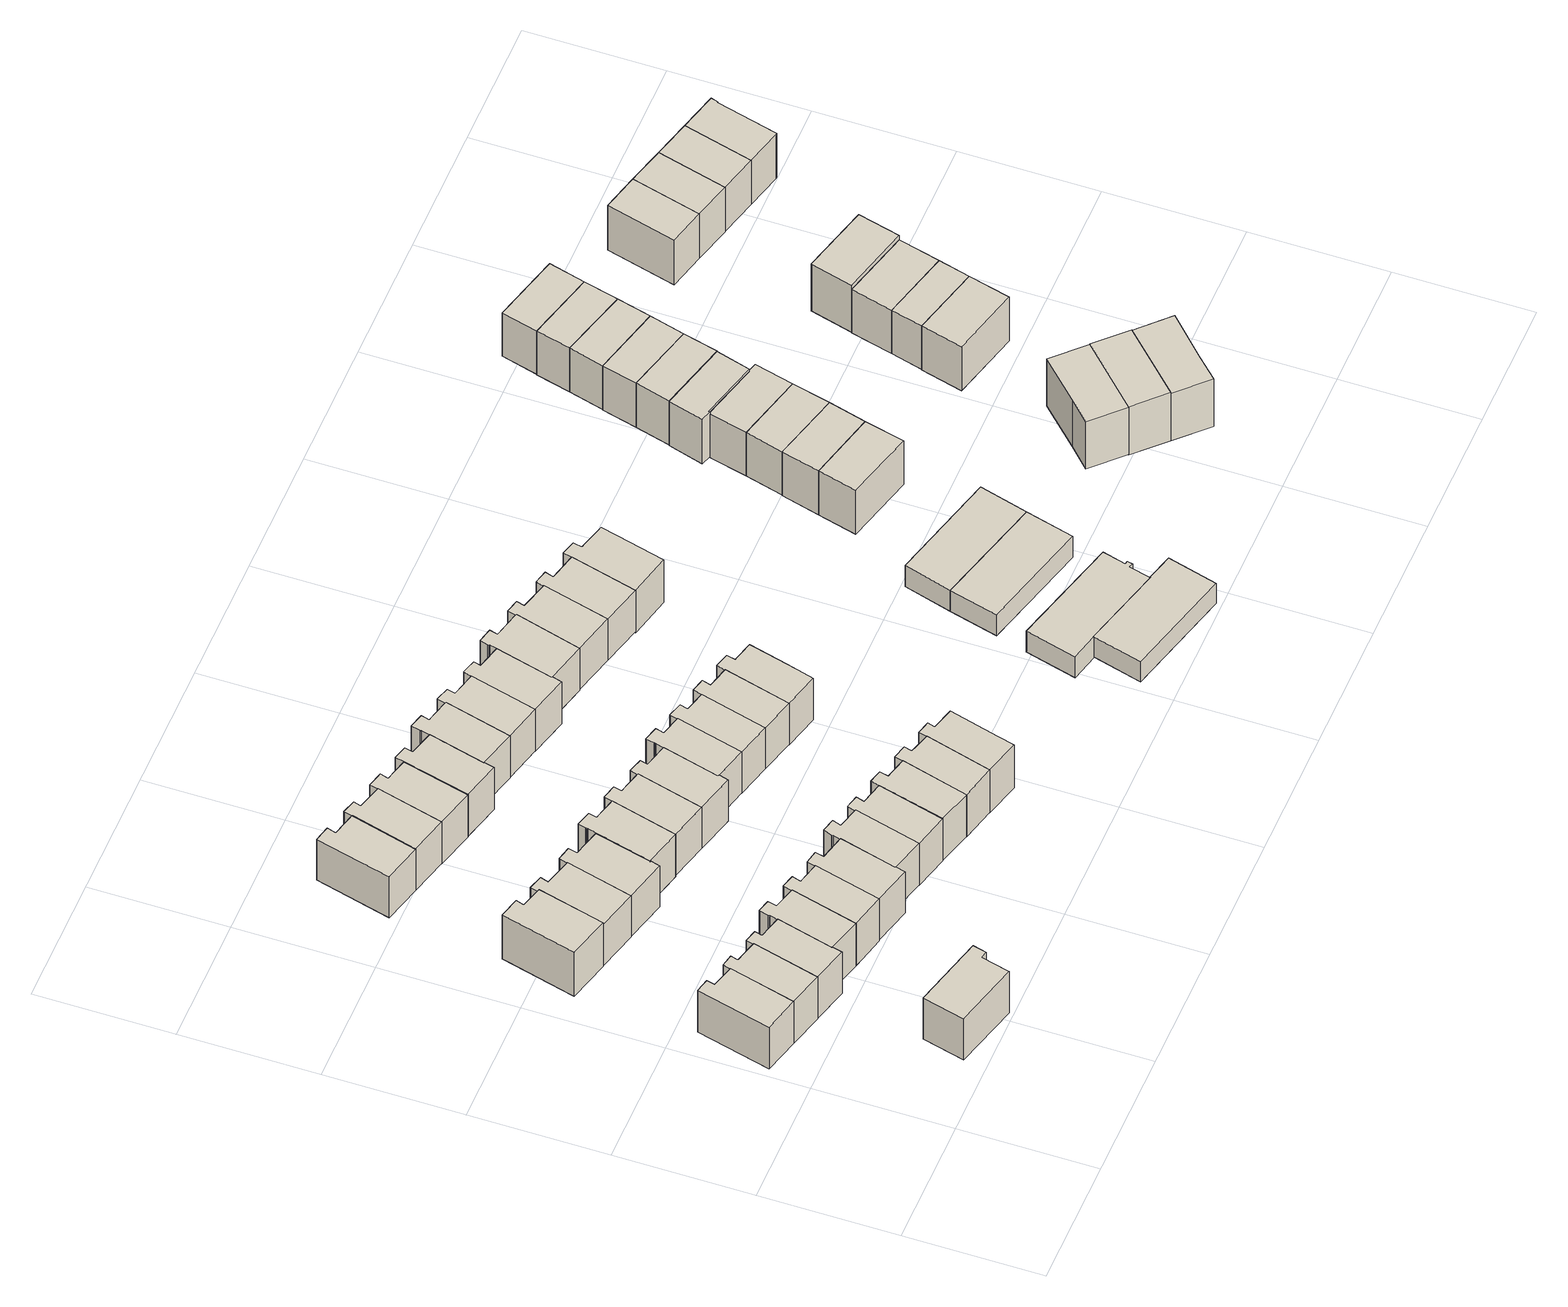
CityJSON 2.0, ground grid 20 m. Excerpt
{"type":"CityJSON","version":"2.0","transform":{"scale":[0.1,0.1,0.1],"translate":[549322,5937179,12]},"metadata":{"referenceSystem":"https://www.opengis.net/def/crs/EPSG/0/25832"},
"CityObjects":{
"building1":{"type":"Building","attributes":{"Gemeindeschluessel":"02200227","Geometrietyp2DReferenz":"3000","BezugspunktDach":"2000","function":"31001_1010","measuredHeight":11.08,"storeysAboveGround":2},"address":[{"country":"Germany","locality":"Hamburg","thoroughfareNumber":"31","thoroughfareName":"Bellerbek","postcode":"22559"}],"geometry":[{"type":"Solid","lod":"1","boundaries":[[[[0,1,2,3,4,5,6]],[[7,8,9,10,11,12,13]],[[5,7,13,6]],[[4,8,7,5]],[[3,9,8,4]],[[2,10,9,3]],[[1,11,10,2]],[[0,12,11,1]],[[6,13,12,0]]]]}]},
"building2":{"type":"Building","attributes":{"Gemeindeschluessel":"02200227","Geometrietyp2DReferenz":"3000","BezugspunktDach":"2000","function":"31001_1010","measuredHeight":11.08,"storeysAboveGround":2},"address":[{"country":"Germany","locality":"Hamburg","thoroughfareNumber":"29","thoroughfareName":"Bellerbek","postcode":"22559"}],"geometry":[{"type":"Solid","lod":"1","boundaries":[[[[6,5,4,14,15,16,17,18,19]],[[20,21,22,23,24,8,7,13,25]],[[18,20,25,19]],[[17,21,20,18]],[[16,22,21,17]],[[15,23,22,16]],[[14,24,23,15]],[[4,8,24,14]],[[5,7,8,4]],[[6,13,7,5]],[[19,25,13,6]]]]}]},
"building3":{"type":"Building","attributes":{"Gemeindeschluessel":"02200227","Geometrietyp2DReferenz":"3000","BezugspunktDach":"2000","function":"31001_1010","measuredHeight":10.97,"storeysAboveGround":2},"address":[{"country":"Germany","locality":"Hamburg","thoroughfareNumber":"66","thoroughfareName":"Hasenwinkel","postcode":"22559"}],"geometry":[{"type":"Solid","lod":"1","boundaries":[[[[26,27,28,29,30,31,32]],[[33,34,35,36,37,38,39]],[[31,33,39,32]],[[30,34,33,31]],[[29,35,34,30]],[[28,36,35,29]],[[27,37,36,28]],[[26,38,37,27]],[[32,39,38,26]]]]}]},
"building4":{"type":"Building","attributes":{"Gemeindeschluessel":"02200227","Geometrietyp2DReferenz":"3000","BezugspunktDach":"2000","function":"31001_1010","measuredHeight":11.04,"storeysAboveGround":2},"address":[{"country":"Germany","locality":"Hamburg","thoroughfareNumber":"27","thoroughfareName":"Bellerbek","postcode":"22559"}],"geometry":[{"type":"Solid","lod":"1","boundaries":[[[[40,41,42,43,44,45,46,47,48,49]],[[50,51,52,53,21,20,25,54,55,56]],[[48,50,56,49]],[[47,51,50,48]],[[46,52,51,47]],[[45,53,52,46]],[[44,21,53,45]],[[43,20,21,44]],[[42,25,20,43]],[[41,54,25,42]],[[40,55,54,41]],[[49,56,55,40]]]]}]},
"building5":{"type":"Building","attributes":{"Gemeindeschluessel":"02200227","Geometrietyp2DReferenz":"3000","BezugspunktDach":"2000","function":"31001_1010","measuredHeight":11.17,"storeysAboveGround":2},"address":[{"country":"Germany","locality":"Hamburg","thoroughfareNumber":"51","thoroughfareName":"Bellerbek","postcode":"22559"}],"geometry":[{"type":"Solid","lod":"1","boundaries":[[[[57,58,59,60,61,62]],[[63,64,65,66,67,68]],[[61,63,68,62]],[[60,64,63,61]],[[59,65,64,60]],[[58,66,65,59]],[[57,67,66,58]],[[62,68,67,57]]]]}]},
"building6":{"type":"Building","attributes":{"Gemeindeschluessel":"02200227","Geometrietyp2DReferenz":"3000","BezugspunktDach":"2000","function":"31001_1010","measuredHeight":11.24,"storeysAboveGround":2},"address":[{"country":"Germany","locality":"Hamburg","thoroughfareNumber":"25","thoroughfareName":"Bellerbek","postcode":"22559"}],"geometry":[{"type":"Solid","lod":"1","boundaries":[[[[69,70,71,72,73,74,75,76,77,78,79]],[[80,81,82,83,84,85,86,87,88,89,90]],[[78,80,90,79]],[[77,81,80,78]],[[76,82,81,77]],[[75,83,82,76]],[[74,84,83,75]],[[73,85,84,74]],[[72,86,85,73]],[[71,87,86,72]],[[70,88,87,71]],[[69,89,88,70]],[[79,90,89,69]]]]}]},
"building7":{"type":"Building","attributes":{"Gemeindeschluessel":"02200227","Geometrietyp2DReferenz":"3000","BezugspunktDach":"2000","function":"31001_1010","measuredHeight":11.1,"storeysAboveGround":2},"address":[{"country":"Germany","locality":"Hamburg","thoroughfareNumber":"49","thoroughfareName":"Bellerbek","postcode":"22559"}],"geometry":[{"type":"Solid","lod":"1","boundaries":[[[[91,92,93,94,95,96,97,98]],[[99,100,101,102,103,104,105,106]],[[97,99,106,98]],[[96,100,99,97]],[[95,101,100,96]],[[94,102,101,95]],[[93,103,102,94]],[[92,104,103,93]],[[91,105,104,92]],[[98,106,105,91]]]]}]},
"building8":{"type":"Building","attributes":{"Gemeindeschluessel":"02200227","Geometrietyp2DReferenz":"3000","BezugspunktDach":"2000","function":"31001_1010","measuredHeight":11.25,"storeysAboveGround":2},"address":[{"country":"Germany","locality":"Hamburg","thoroughfareNumber":"23","thoroughfareName":"Bellerbek","postcode":"22559"}],"geometry":[{"type":"Solid","lod":"1","boundaries":[[[[79,78,77,107,108,109,110,111,112]],[[113,114,115,116,117,81,80,90,118]],[[111,113,118,112]],[[110,114,113,111]],[[109,115,114,110]],[[108,116,115,109]],[[107,117,116,108]],[[77,81,117,107]],[[78,80,81,77]],[[79,90,80,78]],[[112,118,90,79]]]]}]},
"building9":{"type":"Building","attributes":{"Gemeindeschluessel":"02200227","Geometrietyp2DReferenz":"3000","BezugspunktDach":"2000","function":"31001_1010","measuredHeight":11.06,"storeysAboveGround":2},"address":[{"country":"Germany","locality":"Hamburg","thoroughfareNumber":"47","thoroughfareName":"Bellerbek","postcode":"22559"}],"geometry":[{"type":"Solid","lod":"1","boundaries":[[[[119,120,121,122,123,124,125,126,127,128]],[[129,130,131,132,100,99,106,133,134,135]],[[127,129,135,128]],[[126,130,129,127]],[[125,131,130,126]],[[124,132,131,125]],[[123,100,132,124]],[[122,99,100,123]],[[121,106,99,122]],[[120,133,106,121]],[[119,134,133,120]],[[128,135,134,119]]]]}]},
"building10":{"type":"Building","attributes":{"Gemeindeschluessel":"02200227","Geometrietyp2DReferenz":"3000","BezugspunktDach":"2000","function":"31001_1010","measuredHeight":11.02,"storeysAboveGround":2},"address":[{"country":"Germany","locality":"Hamburg","thoroughfareNumber":"73","thoroughfareName":"Bellerbek","postcode":"22559"}],"geometry":[{"type":"Solid","lod":"1","boundaries":[[[[136,137,138,139,140,141,142]],[[143,144,145,146,147,148,149]],[[141,143,149,142]],[[140,144,143,141]],[[139,145,144,140]],[[138,146,145,139]],[[137,147,146,138]],[[136,148,147,137]],[[142,149,148,136]]]]}]},
"building11":{"type":"Building","attributes":{"Gemeindeschluessel":"02200227","Geometrietyp2DReferenz":"3000","BezugspunktDach":"2000","function":"31001_1010","measuredHeight":11.05,"storeysAboveGround":2},"address":[{"country":"Germany","locality":"Hamburg","thoroughfareNumber":"21","thoroughfareName":"Bellerbek","postcode":"22559"}],"geometry":[{"type":"Solid","lod":"1","boundaries":[[[[150,151,152,153,154,155,156,157,158,159]],[[160,161,162,163,114,113,118,164,165,166]],[[158,160,166,159]],[[157,161,160,158]],[[156,162,161,157]],[[155,163,162,156]],[[154,114,163,155]],[[153,113,114,154]],[[152,118,113,153]],[[151,164,118,152]],[[150,165,164,151]],[[159,166,165,150]]]]}]},
"building12":{"type":"Building","attributes":{"Gemeindeschluessel":"02200227","Geometrietyp2DReferenz":"3000","BezugspunktDach":"2000","function":"31001_1010","measuredHeight":11.12,"storeysAboveGround":2},"address":[{"country":"Germany","locality":"Hamburg","thoroughfareNumber":"45","thoroughfareName":"Bellerbek","postcode":"22559"}],"geometry":[{"type":"Solid","lod":"1","boundaries":[[[[167,168,169,170,171,172,173,174,175,176,177]],[[178,179,180,181,182,183,184,185,186,187,188]],[[176,178,188,177]],[[175,179,178,176]],[[174,180,179,175]],[[173,181,180,174]],[[172,182,181,173]],[[171,183,182,172]],[[170,184,183,171]],[[169,185,184,170]],[[168,186,185,169]],[[167,187,186,168]],[[177,188,187,167]]]]}]},
"building13":{"type":"Building","attributes":{"Gemeindeschluessel":"02200227","Geometrietyp2DReferenz":"3000","BezugspunktDach":"2000","function":"31001_1010","measuredHeight":11,"storeysAboveGround":2},"address":[{"country":"Germany","locality":"Hamburg","thoroughfareNumber":"71","thoroughfareName":"Bellerbek","postcode":"22559"}],"geometry":[{"type":"Solid","lod":"1","boundaries":[[[[142,141,140,189,190,191,192,193,194]],[[195,196,197,198,199,200,201,202,203]],[[193,195,203,194]],[[192,196,195,193]],[[191,197,196,192]],[[190,198,197,191]],[[189,199,198,190]],[[140,200,199,189]],[[141,201,200,140]],[[142,202,201,141]],[[194,203,202,142]]]]}]},
"building14":{"type":"Building","attributes":{"Gemeindeschluessel":"02200227","Geometrietyp2DReferenz":"3000","BezugspunktDach":"2000","function":"31001_1010","measuredHeight":11.05,"storeysAboveGround":2},"address":[{"country":"Germany","locality":"Hamburg","thoroughfareNumber":"19","thoroughfareName":"Bellerbek","postcode":"22559"}],"geometry":[{"type":"Solid","lod":"1","boundaries":[[[[204,205,206,207,208,209,210,211,212,213,214]],[[215,216,217,218,219,220,221,222,223,224,225]],[[213,215,225,214]],[[212,216,215,213]],[[211,217,216,212]],[[210,218,217,211]],[[209,219,218,210]],[[208,220,219,209]],[[207,221,220,208]],[[206,222,221,207]],[[205,223,222,206]],[[204,224,223,205]],[[214,225,224,204]]]]}]},
"building15":{"type":"Building","attributes":{"Gemeindeschluessel":"02200227","Geometrietyp2DReferenz":"3000","BezugspunktDach":"2000","function":"31001_1010","measuredHeight":11,"storeysAboveGround":2},"address":[{"country":"Germany","locality":"Hamburg","thoroughfareNumber":"43","thoroughfareName":"Bellerbek","postcode":"22559"}],"geometry":[{"type":"Solid","lod":"1","boundaries":[[[[226,227,228,229,230,231,232,233]],[[234,235,236,237,238,178,188,239]],[[232,234,239,233]],[[231,235,234,232]],[[230,236,235,231]],[[229,237,236,230]],[[228,238,237,229]],[[227,178,238,228]],[[226,188,178,227]],[[233,239,188,226]]]]}]},
"building16":{"type":"Building","attributes":{"Gemeindeschluessel":"02200227","Geometrietyp2DReferenz":"3000","BezugspunktDach":"2000","function":"31001_1010","measuredHeight":11.01,"storeysAboveGround":2},"address":[{"country":"Germany","locality":"Hamburg","thoroughfareNumber":"69","thoroughfareName":"Bellerbek","postcode":"22559"}],"geometry":[{"type":"Solid","lod":"1","boundaries":[[[[240,241,242,243,244,245,246,247]],[[248,249,250,251,196,195,203,252]],[[246,248,252,247]],[[245,249,248,246]],[[244,250,249,245]],[[243,251,250,244]],[[242,196,251,243]],[[241,195,196,242]],[[240,203,195,241]],[[247,252,203,240]]]]}]},
"building17":{"type":"Building","attributes":{"Gemeindeschluessel":"02200227","Geometrietyp2DReferenz":"3000","BezugspunktDach":"2000","function":"31001_1010","measuredHeight":11.14,"storeysAboveGround":2},"address":[{"country":"Germany","locality":"Hamburg","thoroughfareNumber":"17","thoroughfareName":"Bellerbek","postcode":"22559"}],"geometry":[{"type":"Solid","lod":"1","boundaries":[[[[253,254,255,256,257,258,259,260,261]],[[262,263,264,265,266,267,268,269,270]],[[260,262,270,261]],[[259,263,262,260]],[[258,264,263,259]],[[257,265,264,258]],[[256,266,265,257]],[[255,267,266,256]],[[254,268,267,255]],[[253,269,268,254]],[[261,270,269,253]]]]}]},
"building18":{"type":"Building","attributes":{"Gemeindeschluessel":"02200227","Geometrietyp2DReferenz":"3000","BezugspunktDach":"2000","function":"31001_1010","measuredHeight":11.01,"storeysAboveGround":2},"address":[{"country":"Germany","locality":"Hamburg","thoroughfareNumber":"41","thoroughfareName":"Bellerbek","postcode":"22559"}],"geometry":[{"type":"Solid","lod":"1","boundaries":[[[[271,272,233,232,231,273,274,275,276,277]],[[278,279,280,281,235,234,239,282,283,284]],[[276,278,284,277]],[[275,279,278,276]],[[274,280,279,275]],[[273,281,280,274]],[[231,235,281,273]],[[232,234,235,231]],[[233,239,234,232]],[[272,282,239,233]],[[271,283,282,272]],[[277,284,283,271]]]]}]},
"building19":{"type":"Building","attributes":{"Gemeindeschluessel":"02200227","Geometrietyp2DReferenz":"3000","BezugspunktDach":"2000","function":"31001_1010","measuredHeight":11.11,"storeysAboveGround":2},"address":[{"country":"Germany","locality":"Hamburg","thoroughfareNumber":"15","thoroughfareName":"Bellerbek","postcode":"22559"}],"geometry":[{"type":"Solid","lod":"1","boundaries":[[[[285,286,287,288,289,290,291,292,293]],[[294,295,296,297,298,299,300,301,302]],[[292,294,302,293]],[[291,295,294,292]],[[290,296,295,291]],[[289,297,296,290]],[[288,298,297,289]],[[287,299,298,288]],[[286,300,299,287]],[[285,301,300,286]],[[293,302,301,285]]]]}]},
"building20":{"type":"Building","attributes":{"Gemeindeschluessel":"02200227","Geometrietyp2DReferenz":"3000","BezugspunktDach":"2000","function":"31001_1010","measuredHeight":11.13,"storeysAboveGround":2},"address":[{"country":"Germany","locality":"Hamburg","thoroughfareNumber":"67","thoroughfareName":"Bellerbek","postcode":"22559"}],"geometry":[{"type":"Solid","lod":"1","boundaries":[[[[303,304,305,306,307,308,309,310,311]],[[312,313,314,315,316,317,318,319,320]],[[310,312,320,311]],[[309,313,312,310]],[[308,314,313,309]],[[307,315,314,308]],[[306,316,315,307]],[[305,317,316,306]],[[304,318,317,305]],[[303,319,318,304]],[[311,320,319,303]]]]}]},
"building21":{"type":"Building","attributes":{"Gemeindeschluessel":"02200227","Geometrietyp2DReferenz":"3000","BezugspunktDach":"2000","function":"31001_1010","measuredHeight":11.12,"storeysAboveGround":2},"address":[{"country":"Germany","locality":"Hamburg","thoroughfareNumber":"13","thoroughfareName":"Bellerbek","postcode":"22559"}],"geometry":[{"type":"Solid","lod":"1","boundaries":[[[[321,322,323,324,325,326,327,328,329]],[[330,331,332,333,334,295,294,302,335]],[[328,330,335,329]],[[327,331,330,328]],[[326,332,331,327]],[[325,333,332,326]],[[324,334,333,325]],[[323,295,334,324]],[[322,294,295,323]],[[321,302,294,322]],[[329,335,302,321]]]]}]},
"building22":{"type":"Building","attributes":{"Gemeindeschluessel":"02200227","Geometrietyp2DReferenz":"3000","BezugspunktDach":"2000","function":"31001_1010","measuredHeight":11.06,"storeysAboveGround":2},"address":[{"country":"Germany","locality":"Hamburg","thoroughfareNumber":"39","thoroughfareName":"Bellerbek","postcode":"22559"}],"geometry":[{"type":"Solid","lod":"1","boundaries":[[[[336,337,338,339,340,341,342,343,344,345,346]],[[347,348,349,350,351,352,353,354,355,356,357]],[[345,347,357,346]],[[344,348,347,345]],[[343,349,348,344]],[[342,350,349,343]],[[341,351,350,342]],[[340,352,351,341]],[[339,353,352,340]],[[338,354,353,339]],[[337,355,354,338]],[[336,356,355,337]],[[346,357,356,336]]]]}]},
"building23":{"type":"Building","attributes":{"Gemeindeschluessel":"02200227","Geometrietyp2DReferenz":"3000","BezugspunktDach":"2000","function":"31001_1010","measuredHeight":11.04,"storeysAboveGround":2},"address":[{"country":"Germany","locality":"Hamburg","thoroughfareNumber":"65","thoroughfareName":"Bellerbek","postcode":"22559"}],"geometry":[{"type":"Solid","lod":"1","boundaries":[[[[303,311,358,359,360,361,362,363,364,365,366]],[[367,368,369,370,371,372,373,374,320,319,375]],[[365,367,375,366]],[[364,368,367,365]],[[363,369,368,364]],[[362,370,369,363]],[[361,371,370,362]],[[360,372,371,361]],[[359,373,372,360]],[[358,374,373,359]],[[311,320,374,358]],[[303,319,320,311]],[[366,375,319,303]]]]}]},
"building24":{"type":"Building","attributes":{"Gemeindeschluessel":"02200227","Geometrietyp2DReferenz":"3000","BezugspunktDach":"2000","function":"31001_1010","measuredHeight":11.27,"storeysAboveGround":2},"address":[{"country":"Germany","locality":"Hamburg","thoroughfareNumber":"11","thoroughfareName":"Bellerbek","postcode":"22559"}],"geometry":[{"type":"Solid","lod":"1","boundaries":[[[[376,377,378,379,380,381,382,383,384]],[[335,385,386,387,388,389,390,331,330]],[[383,335,330,384]],[[382,385,335,383]],[[381,386,385,382]],[[380,387,386,381]],[[379,388,387,380]],[[378,389,388,379]],[[377,390,389,378]],[[376,331,390,377]],[[384,330,331,376]]]]}]},
"building25":{"type":"Building","attributes":{"Gemeindeschluessel":"02200227","Geometrietyp2DReferenz":"3000","BezugspunktDach":"2000","function":"31001_1010","measuredHeight":11.04,"storeysAboveGround":2},"address":[{"country":"Germany","locality":"Hamburg","thoroughfareNumber":"37","thoroughfareName":"Bellerbek","postcode":"22559"}],"geometry":[{"type":"Solid","lod":"1","boundaries":[[[[391,392,393,394,395,396,397]],[[398,399,400,401,402,403,404]],[[396,398,404,397]],[[395,399,398,396]],[[394,400,399,395]],[[393,401,400,394]],[[392,402,401,393]],[[391,403,402,392]],[[397,404,403,391]]]]}]},
"building26":{"type":"Building","attributes":{"Gemeindeschluessel":"02200227","Geometrietyp2DReferenz":"3000","BezugspunktDach":"2000","function":"31001_1010","measuredHeight":11.02,"storeysAboveGround":2},"address":[{"country":"Germany","locality":"Hamburg","thoroughfareNumber":"63","thoroughfareName":"Bellerbek","postcode":"22559"}],"geometry":[{"type":"Solid","lod":"1","boundaries":[[[[405,406,407,408,409,410,411,412,413]],[[414,415,416,417,418,368,367,375,419]],[[412,414,419,413]],[[411,415,414,412]],[[410,416,415,411]],[[409,417,416,410]],[[408,418,417,409]],[[407,368,418,408]],[[406,367,368,407]],[[405,375,367,406]],[[413,419,375,405]]]]}]},
"building27":{"type":"Building","attributes":{"Gemeindeschluessel":"02200227","Geometrietyp2DReferenz":"3000","BezugspunktDach":"2000","function":"31001_1010","measuredHeight":11.09,"storeysAboveGround":2},"address":[{"country":"Germany","locality":"Hamburg","thoroughfareNumber":"35","thoroughfareName":"Bellerbek","postcode":"22559"}],"geometry":[{"type":"Solid","lod":"1","boundaries":[[[[397,396,420,421,422,423,424,425]],[[426,427,428,429,430,398,404,431]],[[424,426,431,425]],[[423,427,426,424]],[[422,428,427,423]],[[421,429,428,422]],[[420,430,429,421]],[[396,398,430,420]],[[397,404,398,396]],[[425,431,404,397]]]]}]},
"building28":{"type":"Building","attributes":{"Gemeindeschluessel":"02200227","Geometrietyp2DReferenz":"3000","BezugspunktDach":"2000","function":"31001_1010","measuredHeight":11.07,"storeysAboveGround":2},"address":[{"country":"Germany","locality":"Hamburg","thoroughfareNumber":"61","thoroughfareName":"Bellerbek","postcode":"22559"}],"geometry":[{"type":"Solid","lod":"1","boundaries":[[[[432,433,434,435,436,437,438,439,440,441]],[[442,443,444,445,415,414,419,446,447,448]],[[440,442,448,441]],[[439,443,442,440]],[[438,444,443,439]],[[437,445,444,438]],[[436,415,445,437]],[[435,414,415,436]],[[434,419,414,435]],[[433,446,419,434]],[[432,447,446,433]],[[441,448,447,432]]]]}]},
"building29":{"type":"Building","attributes":{"Gemeindeschluessel":"02200227","Geometrietyp2DReferenz":"3000","BezugspunktDach":"2000","function":"31001_1010","measuredHeight":11.18,"storeysAboveGround":2},"address":[{"country":"Germany","locality":"Hamburg","thoroughfareNumber":"33","thoroughfareName":"Bellerbek","postcode":"22559"}],"geometry":[{"type":"Solid","lod":"1","boundaries":[[[[449,450,451,452,453,454,455,456,457]],[[458,459,460,461,427,426,431,462,463]],[[456,458,463,457]],[[455,459,458,456]],[[454,460,459,455]],[[453,461,460,454]],[[452,427,461,453]],[[451,426,427,452]],[[450,431,426,451]],[[449,462,431,450]],[[457,463,462,449]]]]}]},
"building30":{"type":"Building","attributes":{"Gemeindeschluessel":"02200227","Geometrietyp2DReferenz":"3000","BezugspunktDach":"2000","function":"31001_1010","measuredHeight":11,"storeysAboveGround":2},"address":[{"country":"Germany","locality":"Hamburg","thoroughfareNumber":"59","thoroughfareName":"Bellerbek","postcode":"22559"}],"geometry":[{"type":"Solid","lod":"1","boundaries":[[[[432,441,440,464,465,466,467,468,469,470,471,472]],[[473,474,475,476,477,478,479,480,442,448,447,481]],[[471,473,481,472]],[[470,474,473,471]],[[469,475,474,470]],[[468,476,475,469]],[[467,477,476,468]],[[466,478,477,467]],[[465,479,478,466]],[[464,480,479,465]],[[440,442,480,464]],[[441,448,442,440]],[[432,447,448,441]],[[472,481,447,432]]]]}]},
"building31":{"type":"Building","attributes":{"Gemeindeschluessel":"02200227","Geometrietyp2DReferenz":"3000","BezugspunktDach":"2000","function":"31001_1010","measuredHeight":10.89,"storeysAboveGround":2},"address":[{"country":"Germany","locality":"Hamburg","thoroughfareNumber":"57","thoroughfareName":"Bellerbek","postcode":"22559"}],"geometry":[{"type":"Solid","lod":"1","boundaries":[[[[482,483,484,485,486,487,488,489,490]],[[491,492,493,494,495,474,473,481,496]],[[489,491,496,490]],[[488,492,491,489]],[[487,493,492,488]],[[486,494,493,487]],[[485,495,494,486]],[[484,474,495,485]],[[483,473,474,484]],[[482,481,473,483]],[[490,496,481,482]]]]}]},
"building32":{"type":"Building","attributes":{"Gemeindeschluessel":"02200227","Geometrietyp2DReferenz":"3000","BezugspunktDach":"2000","function":"31001_1010","measuredHeight":10.97,"storeysAboveGround":2},"address":[{"country":"Germany","locality":"Hamburg","thoroughfareNumber":"55","thoroughfareName":"Bellerbek","postcode":"22559"}],"geometry":[{"type":"Solid","lod":"1","boundaries":[[[[490,489,488,497,498,499,500,501]],[[502,503,504,505,506,507,508,509]],[[500,502,509,501]],[[499,503,502,500]],[[498,504,503,499]],[[497,505,504,498]],[[488,506,505,497]],[[489,507,506,488]],[[490,508,507,489]],[[501,509,508,490]]]]}]},
"building33":{"type":"Building","attributes":{"Gemeindeschluessel":"02200227","Geometrietyp2DReferenz":"3000","BezugspunktDach":"2000","function":"31001_1010","measuredHeight":11.22,"storeysAboveGround":2},"address":[{"country":"Germany","locality":"Hamburg","thoroughfareNumber":"53","thoroughfareName":"Bellerbek","postcode":"22559"}],"geometry":[{"type":"Solid","lod":"1","boundaries":[[[[510,511,512,513,514,515,516,517]],[[518,519,520,521,522,502,509,523]],[[516,518,523,517]],[[515,519,518,516]],[[514,520,519,515]],[[513,521,520,514]],[[512,522,521,513]],[[511,502,522,512]],[[510,509,502,511]],[[517,523,509,510]]]]}]},
"building34":{"type":"Building","attributes":{"Gemeindeschluessel":"02200227","Geometrietyp2DReferenz":"3000","BezugspunktDach":"2000","function":"31001_1010","measuredHeight":3.85,"storeysAboveGround":1},"address":[{"country":"Germany","locality":"Hamburg","thoroughfareNumber":"6","thoroughfareName":"Bellerbek","postcode":"22559"}],"geometry":[{"type":"Solid","lod":"1","boundaries":[[[[524,525,526,527,528,529,530]],[[531,532,533,534,535,536,537]],[[529,531,537,530]],[[528,532,531,529]],[[527,533,532,528]],[[526,534,533,527]],[[525,535,534,526]],[[524,536,535,525]],[[530,537,536,524]]]]}]},
"building35":{"type":"Building","attributes":{"Gemeindeschluessel":"02200227","Geometrietyp2DReferenz":"3000","BezugspunktDach":"2000","function":"31001_1010","measuredHeight":4.02,"storeysAboveGround":1},"address":[{"country":"Germany","locality":"Hamburg","thoroughfareNumber":"8","thoroughfareName":"Bellerbek","postcode":"22559"}],"geometry":[{"type":"Solid","lod":"1","boundaries":[[[[538,539,540,541,542,543,544,545,546,547,548]],[[549,550,536,535,534,533,551,552,553,554,555]],[[547,549,555,548]],[[546,550,549,547]],[[545,536,550,546]],[[544,535,536,545]],[[543,534,535,544]],[[542,533,534,543]],[[541,551,533,542]],[[540,552,551,541]],[[539,553,552,540]],[[538,554,553,539]],[[548,555,554,538]]]]}]},
"building36":{"type":"Building","attributes":{"Gemeindeschluessel":"02200227","Geometrietyp2DReferenz":"3000","BezugspunktDach":"2000","function":"31001_1010","measuredHeight":3.95,"storeysAboveGround":1},"address":[{"country":"Germany","locality":"Hamburg","thoroughfareNumber":"10","thoroughfareName":"Bellerbek","postcode":"22559"}],"geometry":[{"type":"Solid","lod":"1","boundaries":[[[[556,557,558,559]],[[560,561,562,563]],[[558,560,563,559]],[[557,561,560,558]],[[556,562,561,557]],[[559,563,562,556]]]]}]},
"building37":{"type":"Building","attributes":{"Gemeindeschluessel":"02200227","Geometrietyp2DReferenz":"3000","BezugspunktDach":"2000","function":"31001_1010","measuredHeight":3.95,"storeysAboveGround":1},"address":[{"country":"Germany","locality":"Hamburg","thoroughfareNumber":"12","thoroughfareName":"Bellerbek","postcode":"22559"}],"geometry":[{"type":"Solid","lod":"1","boundaries":[[[[557,556,564,565]],[[566,562,561,567]],[[564,566,567,565]],[[556,562,566,564]],[[557,561,562,556]],[[565,567,561,557]]]]}]},
"building38":{"type":"Building","attributes":{"Gemeindeschluessel":"02200227","Geometrietyp2DReferenz":"3000","BezugspunktDach":"2000","function":"31001_1010","measuredHeight":10.86,"storeysAboveGround":2},"address":[{"country":"Germany","locality":"Hamburg","thoroughfareNumber":"83","thoroughfareName":"Hartkrögen","postcode":"22559"}],"geometry":[{"type":"Solid","lod":"1","boundaries":[[[[568,569,570,571]],[[572,573,574,575]],[[570,572,575,571]],[[569,573,572,570]],[[568,574,573,569]],[[571,575,574,568]]]]}]},
"building39":{"type":"Building","attributes":{"Gemeindeschluessel":"02200227","Geometrietyp2DReferenz":"3000","BezugspunktDach":"2000","function":"31001_1010","measuredHeight":10.86,"storeysAboveGround":2},"address":[{"country":"Germany","locality":"Hamburg","thoroughfareNumber":"81","thoroughfareName":"Hartkrögen","postcode":"22559"}],"geometry":[{"type":"Solid","lod":"1","boundaries":[[[[576,568,571,577]],[[575,574,578,579]],[[571,575,579,577]],[[568,574,575,571]],[[576,578,574,568]],[[577,579,578,576]]]]}]},
"building40":{"type":"Building","attributes":{"Gemeindeschluessel":"02200227","Geometrietyp2DReferenz":"3000","BezugspunktDach":"2000","function":"31001_1010","measuredHeight":10.81,"storeysAboveGround":2},"address":[{"country":"Germany","locality":"Hamburg","thoroughfareNumber":"79","thoroughfareName":"Hartkrögen","postcode":"22559"}],"geometry":[{"type":"Solid","lod":"1","boundaries":[[[[580,581,582,583]],[[584,585,579,578]],[[582,584,578,583]],[[581,585,584,582]],[[580,579,585,581]],[[583,578,579,580]]]]}]},
"building41":{"type":"Building","attributes":{"Gemeindeschluessel":"02200227","Geometrietyp2DReferenz":"3000","BezugspunktDach":"2000","function":"31001_1010","measuredHeight":10.75,"storeysAboveGround":2},"address":[{"country":"Germany","locality":"Hamburg","thoroughfareNumber":"77","thoroughfareName":"Hartkrögen","postcode":"22559"}],"geometry":[{"type":"Solid","lod":"1","boundaries":[[[[586,587,588,589,582,581]],[[584,590,591,592,593,585]],[[582,584,585,581]],[[589,590,584,582]],[[588,591,590,589]],[[587,592,591,588]],[[586,593,592,587]],[[581,585,593,586]]]]}]},
"building42":{"type":"Building","attributes":{"Gemeindeschluessel":"02200227","Geometrietyp2DReferenz":"3000","BezugspunktDach":"2000","function":"31001_1010","measuredHeight":11.06,"storeysAboveGround":2},"address":[{"country":"Germany","locality":"Hamburg","thoroughfareNumber":"75","thoroughfareName":"Hartkrögen","postcode":"22559"}],"geometry":[{"type":"Solid","lod":"1","boundaries":[[[[594,595,596,597,598,599,600]],[[601,602,603,604,605,606,607]],[[599,601,607,600]],[[598,602,601,599]],[[597,603,602,598]],[[596,604,603,597]],[[595,605,604,596]],[[594,606,605,595]],[[600,607,606,594]]]]}]},
"building43":{"type":"Building","attributes":{"Gemeindeschluessel":"02200227","Geometrietyp2DReferenz":"3000","BezugspunktDach":"2000","function":"31001_1010","measuredHeight":11.03,"storeysAboveGround":2},"address":[{"country":"Germany","locality":"Hamburg","thoroughfareNumber":"73","thoroughfareName":"Hartkrögen","postcode":"22559"}],"geometry":[{"type":"Solid","lod":"1","boundaries":[[[[608,609,610,611]],[[612,613,614,615]],[[610,612,615,611]],[[609,613,612,610]],[[608,614,613,609]],[[611,615,614,608]]]]}]},
"building44":{"type":"Building","attributes":{"Gemeindeschluessel":"02200227","Geometrietyp2DReferenz":"3000","BezugspunktDach":"2000","function":"31001_1010","measuredHeight":9.06,"storeysAboveGround":3},"address":[{"country":"Germany","locality":"Hamburg","thoroughfareNumber":"52c","thoroughfareName":"Hasenwinkel","postcode":"22559"}],"geometry":[{"type":"Solid","lod":"1","boundaries":[[[[616,617,618,619,620]],[[621,622,623,624,625]],[[619,621,625,620]],[[618,622,621,619]],[[617,623,622,618]],[[616,624,623,617]],[[620,625,624,616]]]]}]},
"building45":{"type":"Building","attributes":{"Gemeindeschluessel":"02200227","Geometrietyp2DReferenz":"3000","BezugspunktDach":"2000","function":"31001_1010","measuredHeight":10.94,"storeysAboveGround":2},"address":[{"country":"Germany","locality":"Hamburg","thoroughfareNumber":"71","thoroughfareName":"Hartkrögen","postcode":"22559"}],"geometry":[{"type":"Solid","lod":"1","boundaries":[[[[626,608,611,627]],[[615,614,628,629]],[[611,615,629,627]],[[608,614,615,611]],[[626,628,614,608]],[[627,629,628,626]]]]}]},
"building46":{"type":"Building","attributes":{"Gemeindeschluessel":"02200227","Geometrietyp2DReferenz":"3000","BezugspunktDach":"2000","function":"31001_1010","measuredHeight":9.77,"storeysAboveGround":3},"address":[{"country":"Germany","locality":"Hamburg","thoroughfareNumber":"52b","thoroughfareName":"Hasenwinkel","postcode":"22559"}],"geometry":[{"type":"Solid","lod":"1","boundaries":[[[[630,631,632,633]],[[634,635,636,637]],[[632,634,637,633]],[[631,635,634,632]],[[630,636,635,631]],[[633,637,636,630]]]]}]},
"building47":{"type":"Building","attributes":{"Gemeindeschluessel":"02200227","Geometrietyp2DReferenz":"3000","BezugspunktDach":"2000","function":"31001_1010","measuredHeight":10.87,"storeysAboveGround":2},"address":[{"country":"Germany","locality":"Hamburg","thoroughfareNumber":"69","thoroughfareName":"Hartkrögen","postcode":"22559"}],"geometry":[{"type":"Solid","lod":"1","boundaries":[[[[638,639,640,641]],[[629,628,642,643]],[[640,629,643,641]],[[639,628,629,640]],[[638,642,628,639]],[[641,643,642,638]]]]}]},
"building48":{"type":"Building","attributes":{"Gemeindeschluessel":"02200227","Geometrietyp2DReferenz":"3000","BezugspunktDach":"2000","function":"31001_1010","measuredHeight":9.13,"storeysAboveGround":3},"address":[{"country":"Germany","locality":"Hamburg","thoroughfareNumber":"52a","thoroughfareName":"Hasenwinkel","postcode":"22559"}],"geometry":[{"type":"Solid","lod":"1","boundaries":[[[[644,645,646,631,630]],[[647,648,649,650,651]],[[631,647,651,630]],[[646,648,647,631]],[[645,649,648,646]],[[644,650,649,645]],[[630,651,650,644]]]]}]},
"building49":{"type":"Building","attributes":{"Gemeindeschluessel":"02200227","Geometrietyp2DReferenz":"3000","BezugspunktDach":"2000","function":"31001_1010","measuredHeight":10.81,"storeysAboveGround":2},"address":[{"country":"Germany","locality":"Hamburg","thoroughfareNumber":"67","thoroughfareName":"Hartkrögen","postcode":"22559"}],"geometry":[{"type":"Solid","lod":"1","boundaries":[[[[652,638,641,653]],[[643,642,654,655]],[[641,643,655,653]],[[638,642,643,641]],[[652,654,642,638]],[[653,655,654,652]]]]}]},
"building50":{"type":"Building","attributes":{"Gemeindeschluessel":"02200227","Geometrietyp2DReferenz":"3000","BezugspunktDach":"2000","function":"31001_1010","measuredHeight":10.81,"storeysAboveGround":2},"address":[{"country":"Germany","locality":"Hamburg","thoroughfareNumber":"65","thoroughfareName":"Hartkrögen","postcode":"22559"}],"geometry":[{"type":"Solid","lod":"1","boundaries":[[[[656,657,658,659]],[[655,654,660,661]],[[658,655,661,659]],[[657,654,655,658]],[[656,660,654,657]],[[659,661,660,656]]]]}]},
"building51":{"type":"Building","attributes":{"Gemeindeschluessel":"02200227","Geometrietyp2DReferenz":"3000","BezugspunktDach":"2000","function":"31001_1010","measuredHeight":10.87,"storeysAboveGround":2},"address":[{"country":"Germany","locality":"Hamburg","thoroughfareNumber":"43","thoroughfareName":"Hartkrögen","postcode":"22559"}],"geometry":[{"type":"Solid","lod":"1","boundaries":[[[[662,663,664,665]],[[666,667,668,669]],[[664,666,669,665]],[[663,667,666,664]],[[662,668,667,663]],[[665,669,668,662]]]]}]},
"building52":{"type":"Building","attributes":{"Gemeindeschluessel":"02200227","Geometrietyp2DReferenz":"3000","BezugspunktDach":"2000","function":"31001_1010","measuredHeight":10.86,"storeysAboveGround":2},"address":[{"country":"Germany","locality":"Hamburg","thoroughfareNumber":"41","thoroughfareName":"Hartkrögen","postcode":"22559"}],"geometry":[{"type":"Solid","lod":"1","boundaries":[[[[670,671,672,673]],[[669,668,674,675]],[[672,669,675,673]],[[671,668,669,672]],[[670,674,668,671]],[[673,675,674,670]]]]}]},
"building53":{"type":"Building","attributes":{"Gemeindeschluessel":"02200227","Geometrietyp2DReferenz":"3000","BezugspunktDach":"2000","function":"31001_1010","measuredHeight":10.86,"storeysAboveGround":2},"address":[{"country":"Germany","locality":"Hamburg","thoroughfareNumber":"39","thoroughfareName":"Hartkrögen","postcode":"22559"}],"geometry":[{"type":"Solid","lod":"1","boundaries":[[[[676,670,673,677]],[[675,674,678,679]],[[673,675,679,677]],[[670,674,675,673]],[[676,678,674,670]],[[677,679,678,676]]]]}]},
"building54":{"type":"Building","attributes":{"Gemeindeschluessel":"02200227","Geometrietyp2DReferenz":"3000","BezugspunktDach":"2000","function":"31001_1010","measuredHeight":9.02,"storeysAboveGround":2},"address":[{"country":"Germany","locality":"Hamburg","thoroughfareNumber":"37","thoroughfareName":"Hartkrögen","postcode":"22559"}],"geometry":[{"type":"Solid","lod":"1","boundaries":[[[[680,681,682,683]],[[684,685,686,687]],[[682,684,687,683]],[[681,685,684,682]],[[680,686,685,681]],[[683,687,686,680]]]]}]},
"building55":{"type":"Building","attributes":{"Gemeindeschluessel":"02200227","Geometrietyp2DReferenz":"3000","BezugspunktDach":"2000","function":"31001_1010","measuredHeight":11.04,"storeysAboveGround":2},"address":[{"country":"Germany","locality":"Hamburg","thoroughfareNumber":"63","thoroughfareName":"Hartkrögen","postcode":"22559"}],"geometry":[{"type":"Solid","lod":"1","boundaries":[[[[688,689,690,691]],[[692,693,694,695]],[[690,692,695,691]],[[689,693,692,690]],[[688,694,693,689]],[[691,695,694,688]]]]}]},
"building56":{"type":"Building","attributes":{"Gemeindeschluessel":"02200227","Geometrietyp2DReferenz":"3000","BezugspunktDach":"2000","function":"31001_1010","measuredHeight":11.04,"storeysAboveGround":2},"address":[{"country":"Germany","locality":"Hamburg","thoroughfareNumber":"61","thoroughfareName":"Hartkrögen","postcode":"22559"}],"geometry":[{"type":"Solid","lod":"1","boundaries":[[[[689,696,697,690]],[[698,699,693,692]],[[697,698,692,690]],[[696,699,698,697]],[[689,693,699,696]],[[690,692,693,689]]]]}]},
"building57":{"type":"Building","attributes":{"Gemeindeschluessel":"02200227","Geometrietyp2DReferenz":"3000","BezugspunktDach":"2000","function":"31001_1010","measuredHeight":11,"storeysAboveGround":2},"address":[{"country":"Germany","locality":"Hamburg","thoroughfareNumber":"59","thoroughfareName":"Hartkrögen","postcode":"22559"}],"geometry":[{"type":"Solid","lod":"1","boundaries":[[[[700,701,702,703]],[[704,705,699,698]],[[702,704,698,703]],[[701,705,704,702]],[[700,699,705,701]],[[703,698,699,700]]]]}]},
"building58":{"type":"Building","attributes":{"Gemeindeschluessel":"02200227","Geometrietyp2DReferenz":"3000","BezugspunktDach":"2000","function":"31001_1010","measuredHeight":10.93,"storeysAboveGround":2},"address":[{"country":"Germany","locality":"Hamburg","thoroughfareNumber":"57","thoroughfareName":"Hartkrögen","postcode":"22559"}],"geometry":[{"type":"Solid","lod":"1","boundaries":[[[[701,706,707,708,709,710,702]],[[711,712,713,714,715,705,704]],[[710,711,704,702]],[[709,712,711,710]],[[708,713,712,709]],[[707,714,713,708]],[[706,715,714,707]],[[701,705,715,706]],[[702,704,705,701]]]]}]}
},
"vertices":[
[4,259,11],[32,368,11],[52,363,11],[49,351,11],[82,342,11],[83,342,11],[57,245,11],[83,342,91],[82,342,91],[49,351,91],[52,363,91],[32,368,91],[4,259,91],[57,245,91],
[85,353,11],[103,349,11],[100,338,11],[133,329,11],[134,329,11],[108,231,11],[134,329,91],[133,329,91],[100,338,91],[103,349,91],[85,353,91],[108,231,91],
[205,4,11],[205,3,11],[107,29,11],[123,91,11],[231,63,11],[226,43,11],[216,45,11],[226,43,90],[231,63,90],[123,91,90],[107,29,90],[205,3,90],[205,4,90],[216,45,90],
[164,232,12],[160,217,12],[108,231,12],[134,329,12],[133,329,12],[136,340,12],[154,335,12],[151,324,12],[185,315,12],[163,232,12],[185,315,91],[151,324,91],[154,335,91],[136,340,91],[160,217,91],[164,232,91],[163,232,91],
[65,650,9],[95,642,9],[91,630,9],[123,621,9],[98,523,9],[36,540,9],[98,523,93],[123,621,93],[91,630,93],[95,642,93],[65,650,93],[36,540,93],
[164,232,9],[163,232,9],[188,327,9],[187,327,9],[188,330,9],[192,343,9],[210,338,9],[207,325,9],[239,316,9],[240,316,9],[214,218,9],[240,316,90],[239,316,90],[207,325,90],[210,338,90],[192,343,90],[188,330,90],[187,327,90],[188,327,90],[163,232,90],[164,232,90],[214,218,90],
[98,523,10],[123,621,10],[126,634,10],[147,628,10],[143,616,10],[183,605,10],[184,605,10],[158,507,10],[184,605,89],[183,605,89],[143,616,89],[147,628,89],[126,634,89],[123,621,89],[98,523,89],[158,507,89],
[243,329,9],[262,324,9],[258,311,9],[290,303,9],[291,303,9],[265,205,9],[291,303,90],[290,303,90],[258,311,90],[262,324,90],[243,329,90],[265,205,90],
[224,505,11],[220,491,11],[158,507,11],[184,605,11],[183,605,11],[187,617,11],[207,612,11],[204,599,11],[244,588,11],[223,505,11],[244,588,89],[204,599,89],[207,612,89],[187,617,89],[220,491,89],[224,505,89],[223,505,89],
[79,811,11],[108,922,11],[131,916,11],[127,903,11],[162,894,11],[162,893,11],[136,796,11],[162,893,89],[162,894,89],[127,903,89],[131,916,89],[108,922,89],[79,811,89],[136,796,89],
[325,205,11],[321,190,11],[265,205,11],[291,303,11],[290,303,11],[293,315,11],[312,311,11],[309,298,11],[346,289,11],[324,205,11],[346,289,90],[309,298,90],[312,311,90],[293,315,90],[321,190,90],[325,205,90],[324,205,90],
[224,505,9],[223,505,9],[248,601,9],[247,601,9],[247,603,9],[248,603,9],[251,615,9],[273,609,9],[270,597,9],[304,588,9],[278,491,9],[304,588,90],[270,597,90],[273,609,90],[251,615,90],[248,603,90],[247,603,90],[247,601,90],[248,601,90],[223,505,90],[224,505,90],[278,491,90],
[165,906,11],[185,900,11],[182,889,11],[217,879,11],[218,879,11],[192,781,11],[218,879,90],[217,879,90],[182,889,90],[185,900,90],[165,906,90],[162,894,90],[162,893,90],[136,796,90],[192,781,90],
[325,205,9],[324,205,9],[349,300,9],[348,301,9],[349,303,9],[353,315,9],[373,310,9],[369,297,9],[400,289,9],[401,289,9],[375,191,9],[401,289,89],[400,289,89],[369,297,89],[373,310,89],[353,315,89],[349,303,89],[348,301,89],[349,300,89],[324,205,89],[325,205,89],[375,191,89],
[278,491,11],[304,588,11],[307,600,11],[328,595,11],[325,583,11],[359,574,11],[360,573,11],[334,476,11],[360,573,90],[359,574,90],[325,583,90],[328,595,90],[307,600,90],[334,476,90],
[192,781,10],[218,879,10],[217,879,10],[220,891,10],[243,885,10],[239,873,10],[273,864,10],[248,766,10],[273,864,90],[239,873,90],[243,885,90],[220,891,90],[248,766,90],
[375,191,8],[401,289,8],[400,289,8],[404,301,8],[423,296,8],[419,284,8],[451,276,8],[452,275,8],[426,178,8],[452,275,88],[451,276,88],[419,284,88],[423,296,88],[404,301,88],[400,289,88],[401,289,88],[375,191,88],[426,178,88],
[395,475,11],[391,461,11],[362,585,11],[383,579,11],[380,568,11],[415,559,11],[393,476,11],[415,559,90],[380,568,90],[383,579,90],[362,585,90],[391,461,90],[395,475,90],[393,476,90],
[426,178,9],[452,275,9],[451,276,9],[455,288,9],[474,283,9],[471,270,9],[502,262,9],[503,262,9],[476,164,9],[503,262,89],[502,262,89],[471,270,89],[474,283,89],[455,288,89],[451,276,89],[452,275,89],[426,178,89],[476,164,89],
[308,766,11],[304,751,11],[248,766,11],[273,864,11],[276,877,11],[296,871,11],[293,859,11],[329,849,11],[307,766,11],[329,849,91],[293,859,91],[296,871,91],[276,877,91],[273,864,91],[248,766,91],[304,751,91],[308,766,91],[307,766,91],
[476,164,8],[503,262,8],[502,262,8],[505,274,8],[526,269,8],[523,257,8],[553,248,8],[554,248,8],[527,151,8],[554,248,89],[553,248,89],[523,257,89],[526,269,89],[505,274,89],[527,151,89],
[395,475,10],[393,476,10],[419,571,10],[418,571,10],[418,573,10],[419,573,10],[422,586,10],[443,580,10],[440,568,10],[470,560,10],[444,462,10],[470,560,89],[440,568,89],[443,580,89],[422,586,89],[419,573,89],[418,573,89],[418,571,89],[419,571,89],[393,476,89],[395,475,89],[444,462,89],
[332,862,11],[331,862,11],[332,864,11],[335,877,11],[356,871,11],[353,859,11],[388,850,11],[389,849,11],[363,751,11],[389,849,91],[388,850,91],[353,859,91],[356,871,91],[335,877,91],[332,864,91],[331,862,91],[332,862,91],[363,751,91],
[553,248,7],[556,260,7],[576,255,7],[573,244,7],[606,235,7],[586,162,7],[579,137,7],[527,151,7],[554,248,7],[579,137,89],[586,162,89],[606,235,89],[573,244,89],[576,255,89],[556,260,89],
[444,462,9],[470,560,9],[473,572,9],[494,566,9],[491,554,9],[521,546,9],[495,449,9],[521,546,88],[491,554,88],[494,566,88],[473,572,88],[470,560,88],[444,462,88],[495,449,88],
[363,751,12],[389,849,12],[388,850,12],[391,862,12],[411,856,12],[408,844,12],[443,835,12],[444,835,12],[418,737,12],[444,835,91],[443,835,91],[408,844,91],[411,856,91],[391,862,91],[418,737,91],
[524,559,9],[544,554,9],[540,541,9],[571,533,9],[572,533,9],[546,435,9],[572,533,88],[571,533,88],[540,541,88],[544,554,88],[524,559,88],[546,435,88],
[479,736,11],[475,722,11],[418,737,11],[444,835,11],[443,835,11],[447,847,11],[468,841,11],[465,830,11],[500,821,11],[478,737,11],[500,821,91],[465,830,91],[468,841,91],[447,847,91],[475,722,91],[479,736,91],[478,737,91],
[598,421,8],[546,435,8],[572,533,8],[571,533,8],[575,546,8],[596,540,8],[593,527,8],[624,519,8],[609,462,8],[624,519,88],[593,527,88],[596,540,88],[575,546,88],[598,421,88],[609,462,88],
[503,832,11],[502,832,11],[503,835,11],[506,846,11],[527,841,11],[524,829,11],[564,819,11],[565,818,11],[538,721,11],[565,818,91],[564,819,91],[524,829,91],[527,841,91],[506,846,91],[503,835,91],[502,832,91],[503,832,91],[538,721,91],
[538,721,12],[565,818,12],[564,819,12],[567,831,12],[586,826,12],[583,814,12],[624,803,12],[625,803,12],[599,705,12],[625,803,91],[624,803,91],[583,814,91],[586,826,91],[567,831,91],[599,705,91],
[628,815,12],[648,810,12],[644,797,12],[685,787,12],[659,689,12],[685,787,90],[644,797,90],[648,810,90],[628,815,90],[624,803,90],[625,803,90],[599,705,90],[659,689,90],
[659,689,9],[685,787,9],[688,800,9],[709,794,9],[706,781,9],[747,770,9],[741,746,9],[722,674,9],[741,746,90],[747,770,90],[706,781,90],[709,794,90],[688,800,90],[722,674,90],
[834,123,2],[834,124,2],[957,91,2],[957,92,2],[997,81,2],[977,8,2],[814,51,2],[977,8,40],[997,81,40],[957,92,40],[957,91,40],[834,124,40],[834,123,40],[814,51,40],
[968,130,0],[973,129,0],[971,121,0],[965,123,0],[957,92,0],[957,91,0],[834,124,0],[834,123,0],[793,133,0],[813,208,0],[977,164,0],[813,208,40],[793,133,40],[965,123,40],[971,121,40],[973,129,40],[968,130,40],[977,164,40],
[845,325,0],[1008,281,0],[989,210,0],[826,254,0],[989,210,40],[1008,281,40],[845,325,40],[826,254,40],
[865,395,0],[1028,352,0],[865,395,40],[1028,352,40],
[1033,513,14],[1019,455,14],[916,482,14],[931,539,14],[916,482,98],[1019,455,98],[1033,513,98],[931,539,98],
[1048,568,14],[946,595,14],[1048,568,98],[946,595,98],
[946,595,15],[961,650,15],[1062,624,15],[1048,568,15],[1062,624,98],[961,650,98],
[975,707,15],[1062,684,15],[1063,685,15],[1077,681,15],[1077,681,98],[1063,685,98],[1062,684,98],[975,707,98],
[1077,734,17],[1063,685,17],[1062,684,17],[975,707,17],[975,705,17],[959,710,17],[974,761,17],[959,710,102],[975,705,102],[975,707,102],[1062,684,102],[1063,685,102],[1077,734,102],[974,761,102],
[1090,785,18],[1077,734,18],[974,761,18],[988,812,18],[974,761,103],[1077,734,103],[1090,785,103],[988,812,103],
[1134,247,6],[1165,277,6],[1220,333,6],[1263,290,6],[1178,204,6],[1263,290,96],[1220,333,96],[1165,277,96],[1134,247,96],[1178,204,96],
[1104,836,18],[1001,863,18],[1104,836,103],[1001,863,103],
[1305,248,5],[1220,162,5],[1178,204,5],[1263,290,5],[1178,204,97],[1220,162,97],[1305,248,97],[1263,290,97],
[1117,886,19],[1104,836,19],[1001,863,19],[1015,914,19],[1117,886,103],[1015,914,103],
[1349,205,5],[1293,150,5],[1263,119,5],[1220,162,96],[1263,119,96],[1293,150,96],[1349,205,96],[1305,248,96],
[1130,937,19],[1028,964,19],[1130,937,103],[1028,964,103],
[1144,990,20],[1130,937,20],[1028,964,20],[1042,1017,20],[1144,990,103],[1042,1017,103],
[1319,477,13],[1303,416,13],[1200,443,13],[1216,504,13],[1200,443,97],[1303,416,97],[1319,477,97],[1216,504,97],
[1331,523,14],[1319,477,14],[1216,504,14],[1228,550,14],[1331,523,97],[1228,550,97],
[1347,584,14],[1244,611,14],[1347,584,97],[1244,611,97],
[1244,611,15],[1261,673,15],[1363,646,15],[1347,584,15],[1363,646,105],[1261,673,105],[1244,611,105],[1347,584,105],
[1261,954,23],[1316,940,23],[1289,838,23],[1234,852,23],[1289,838,108],[1316,940,108],[1261,954,108],[1234,852,108],
[1371,925,23],[1344,823,23],[1344,823,108],[1371,925,108],
[1371,925,24],[1427,910,24],[1400,808,24],[1344,823,24],[1400,808,108],[1427,910,108],
[1484,895,24],[1481,885,24],[1480,885,24],[1456,794,24],[1454,794,24],[1454,794,108],[1456,794,108],[1480,885,108],[1481,885,108],[1484,895,108]
]}
